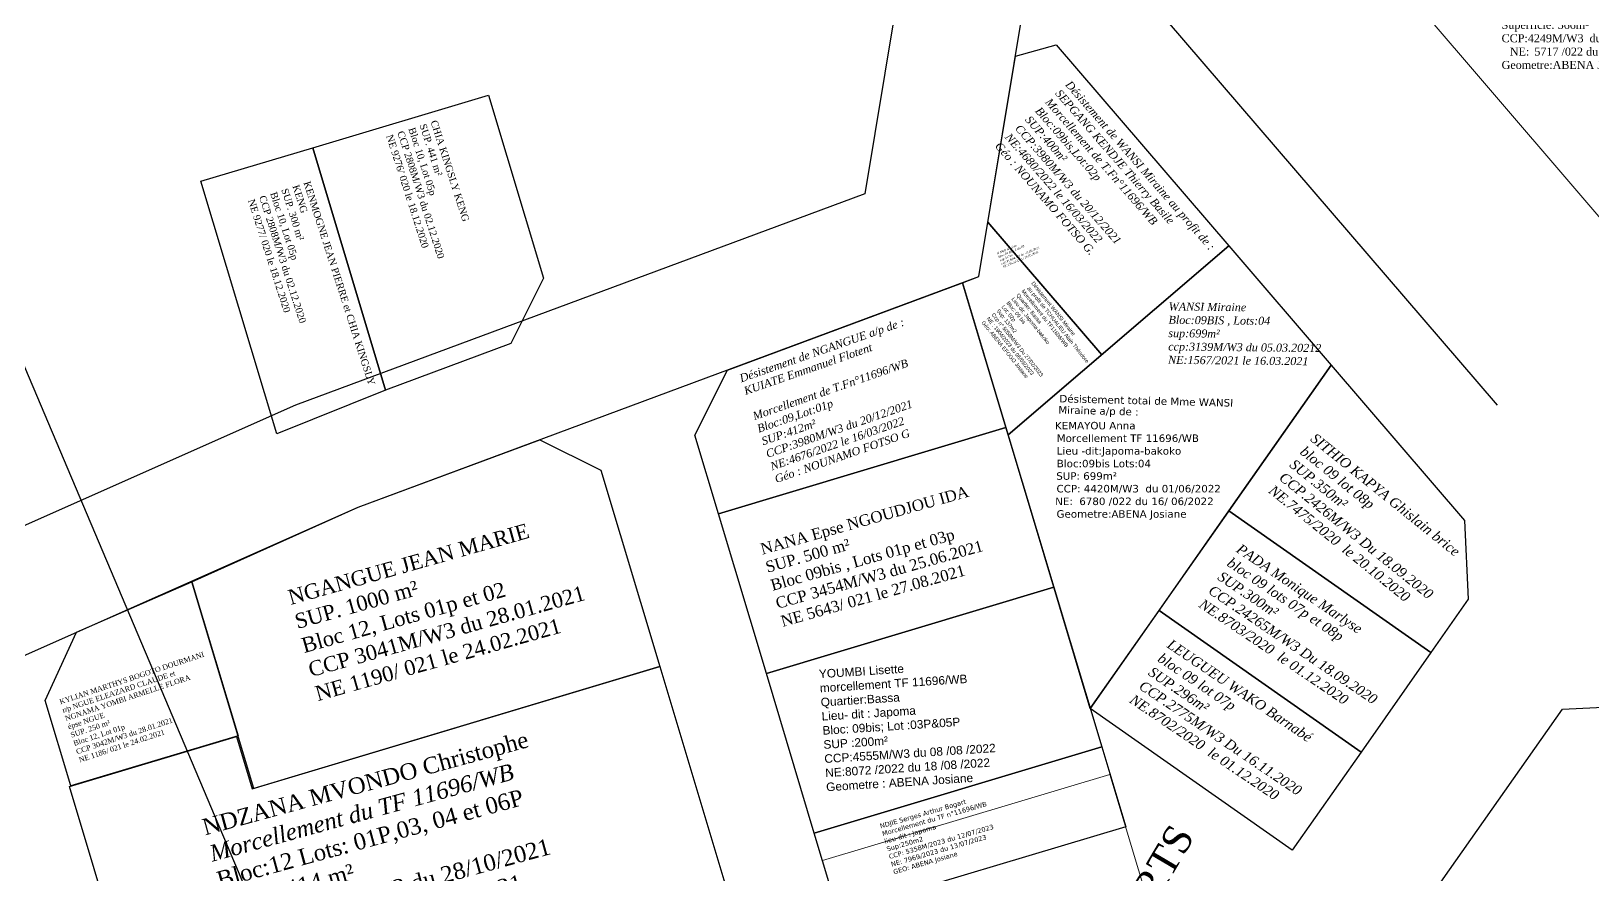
# Model space of a CAD drawing. Header units: millimetres. Extents: x 587399 to 927168, y 438565 to 1444955.
# Drawn here: x 591495.6 to 591651.7, y 444868.2 to 444952.6 of the extents above; entities that cross this region are included whole.
import ezdxf

# ---------------------------------------------------------------- set-up
doc = ezdxf.new("R2010")
doc.units = ezdxf.units.MM
doc.header["$LTSCALE"] = 2
for name, color, linetype in [('chef027001120', 7, 'Continuous'), ('end maj 26 02 2021', 7, 'Continuous'), ('MAJ AOUT 2021', 7, 'Continuous'), ('MAJ MARS 2022', 7, 'Continuous'), ('MAJ NOV 2021', 7, 'Continuous')]:
    doc.layers.add(name, color=color, linetype=linetype)
doc.layers.add('Dossiers rejetés', color=1, linetype='Continuous', lineweight=30)
doc.layers.add('MAJ APRES LE 13.01.2023', color=222, linetype='Continuous', lineweight=30)
doc.styles.get("Standard").update_dxf_attribs({"font": 'arial.ttf'})
doc.styles.add('STYLE3', font='tt0012m_.ttf', dxfattribs={"height": 13})
doc.styles.add('Times 1.0', font='times.ttf', dxfattribs={"width": 0.99, "height": 1})
doc.styles.add('Times 1.5', font='times.ttf', dxfattribs={"width": 0.99, "height": 0.75})
doc.styles.add('verdana', font='verdana.ttf')

msp = doc.modelspace()

# ---------------------------------------------------------------- linework, layer by layer
msp.add_line((591642.185, 444915.2), (591596.953, 444967.937))
at = {"color": 232, "lineweight": 30, "flags": 128}
msp.add_lwpolyline([(589619, 444839), (589665, 444789), (589701, 444534), (591315, 445141), (591436, 445058), (592078, 443543), (591745, 440674), (591661, 440379)], dxfattribs=at)
msp.add_lwpolyline([(589619, 444839), (589665, 444789), (589701, 444534), (591315, 445141), (591436, 445058), (592078, 443543), (591745, 440674), (591661, 440379)], dxfattribs=at)
msp.add_lwpolyline([(589619, 444839), (589665, 444789), (589701, 444534), (591315, 445141), (591436, 445058), (592078, 443543), (591745, 440674), (591661, 440379)], dxfattribs=at)
at = {"color": 5, "lineweight": 13, "flags": 128}
msp.add_lwpolyline([(591649.241, 444968.415), (591660.19, 444955.648), (591662.2, 444947.01), (591657.367, 444928.221), (591634.06, 444955.394)], close=True, dxfattribs=at)
msp.add_lwpolyline([(591649.241, 444968.415), (591660.19, 444955.648), (591662.2, 444947.01), (591657.367, 444928.221), (591634.06, 444955.394)], close=True, dxfattribs=at)
at = {"flags": 128}
for points in [[(591591.255, 444933.528), (591602.631, 444920.264), (591593.264, 444912.23), (591588.696, 444927.456), (591590.351, 444928.072)], [(591597.833, 444897), (591602.623, 444881.03), (591573.883, 444872.41), (591569.093, 444888.38)]]:
    msp.add_lwpolyline(points, close=True, dxfattribs=at)
at = {"color": 5, "flags": 128}
msp.add_lwpolyline([(591615.328, 444931.154), (591625.559, 444919.224), (591609.841, 444896.806), (591601.472, 444884.87), (591596.858, 444900.249), (591593.264, 444912.23), (591615.328, 444931.154)], dxfattribs=at)
at = {"layer": 'Dossiers rejetés', "lineweight": 30, "flags": 128}
msp.add_lwpolyline([(591265.136, 445455.647), (591292.014, 445408.277), (591304.987, 445380.749), (591335.978, 445347.262), (591370.521, 445264.526), (591591.499, 445304.44), (591608.749, 445116.241), (591578.944, 444936.369), (591522.003, 444915.223), (591436.947, 444877.41), (591441.096, 444822.125), (591469.757, 444754.412), (591425.908, 444675.656), (591370.164, 444592.699), (591273.017, 444517.158), (591262.763, 444510.846), (591206.464, 444602.089), (591101.464, 444952.089), (591061.464, 445040.089), (590953.466, 445042.089), (590953.074, 445075.007), (590860.574, 445152.399), (590846.464, 445261.089), (591098.464, 445350.089)], close=True, dxfattribs=at)
at = {"layer": 'end maj 26 02 2021', "color": 6, "linetype": 'ByBlock', "lineweight": -3, "ltscale": 0.0014, "flags": 128}
msp.add_lwpolyline([(591281.22, 444508), (591380.06, 444584.856), (591436.93, 444669.494), (591483.876, 444752.657), (591453.438, 444823.58), (591449.939, 444870.203), (591528.271, 444905.027), (591590.351, 444928.084), (591620.988, 445113.034)], dxfattribs=at)
msp.add_lwpolyline([(591281.22, 444508), (591380.06, 444584.856), (591436.93, 444669.494), (591483.876, 444752.657), (591453.438, 444823.58), (591449.939, 444870.203), (591528.271, 444905.027), (591590.351, 444928.084), (591620.988, 445113.034)], dxfattribs=at)
msp.add_lwpolyline([(591281.22, 444508), (591380.06, 444584.856), (591436.93, 444669.494), (591483.876, 444752.657), (591453.438, 444823.58), (591449.939, 444870.203), (591528.271, 444905.027), (591590.351, 444928.084), (591620.988, 445113.034)], dxfattribs=at)
msp.add_lwpolyline([(591281.22, 444508), (591380.06, 444584.856), (591436.93, 444669.494), (591483.876, 444752.657), (591453.438, 444823.58), (591449.939, 444870.203), (591528.271, 444905.027), (591590.351, 444928.084), (591620.988, 445113.034)], dxfattribs=at)
at = {"layer": 'end maj 26 02 2021', "color": 150, "linetype": 'ByBlock', "lineweight": -3, "ltscale": 0.0014, "flags": 128}
for points in [[(591598.077, 444951.267), (591615.328, 444931.154), (591593.264, 444912.23), (591588.696, 444927.457), (591590.351, 444928.072), (591594.005, 444950.129)], [(591598.077, 444951.267), (591615.328, 444931.154), (591593.264, 444912.23), (591588.696, 444927.457), (591590.351, 444928.072), (591594.005, 444950.129)], [(591598.077, 444951.267), (591615.328, 444931.154), (591593.264, 444912.23), (591588.696, 444927.457), (591590.351, 444928.072), (591594.005, 444950.129)], [(591598.077, 444951.267), (591615.328, 444931.154), (591593.264, 444912.23), (591588.696, 444927.457), (591590.351, 444928.072), (591594.005, 444950.129)], [(591541.305, 444946.234), (591546.805, 444927.901), (591543.555, 444921.371), (591543.555, 444921.371), (591531.016, 444916.714), (591523.741, 444940.965)], [(591541.305, 444946.234), (591546.805, 444927.901), (591543.555, 444921.371), (591543.555, 444921.371), (591531.016, 444916.714), (591523.741, 444940.965)], [(591541.305, 444946.234), (591546.805, 444927.901), (591543.555, 444921.371), (591543.555, 444921.371), (591531.016, 444916.714), (591523.741, 444940.965)], [(591541.305, 444946.234), (591546.805, 444927.901), (591543.555, 444921.371), (591543.555, 444921.371), (591531.016, 444916.714), (591523.741, 444940.965)], [(591523.741, 444940.965), (591531.016, 444916.714), (591520.147, 444912.358), (591512.57, 444937.614)], [(591523.741, 444940.965), (591531.016, 444916.714), (591520.147, 444912.358), (591512.57, 444937.614)], [(591523.741, 444940.965), (591531.016, 444916.714), (591520.147, 444912.358), (591512.57, 444937.614)], [(591523.741, 444940.965), (591531.016, 444916.714), (591520.147, 444912.358), (591512.57, 444937.614)], [(591615.328, 444931.154), (591625.559, 444919.225), (591609.841, 444896.806), (591601.472, 444884.871), (591596.858, 444900.25), (591593.264, 444912.23)], [(591615.328, 444931.154), (591625.559, 444919.225), (591609.841, 444896.806), (591601.472, 444884.871), (591596.858, 444900.25), (591593.264, 444912.23)], [(591615.328, 444931.154), (591625.559, 444919.225), (591609.841, 444896.806), (591601.472, 444884.871), (591596.858, 444900.25), (591593.264, 444912.23)], [(591615.328, 444931.154), (591625.559, 444919.225), (591609.841, 444896.806), (591601.472, 444884.871), (591596.858, 444900.25), (591593.264, 444912.23)], [(591588.696, 444927.457), (591593.043, 444912.965), (591564.308, 444904.345), (591561.952, 444912.201), (591565.202, 444918.731)], [(591588.696, 444927.457), (591593.043, 444912.965), (591564.308, 444904.345), (591561.952, 444912.201), (591565.202, 444918.731)], [(591588.696, 444927.457), (591593.043, 444912.965), (591564.308, 444904.345), (591561.952, 444912.201), (591565.202, 444918.731)], [(591588.696, 444927.457), (591593.043, 444912.965), (591564.308, 444904.345), (591561.952, 444912.201), (591565.202, 444918.731)], [(591546.434, 444911.76), (591552.558, 444908.712), (591558.453, 444889.062), (591529.719, 444880.44), (591517.85, 444876.879), (591511.653, 444897.536), (591528.271, 444905.015)], [(591546.434, 444911.76), (591552.558, 444908.712), (591558.453, 444889.062), (591529.719, 444880.44), (591517.85, 444876.879), (591511.653, 444897.536), (591528.271, 444905.015)], [(591546.434, 444911.76), (591552.558, 444908.712), (591558.453, 444889.062), (591529.719, 444880.44), (591517.85, 444876.879), (591511.653, 444897.536), (591528.271, 444905.015)], [(591546.434, 444911.76), (591552.558, 444908.712), (591558.453, 444889.062), (591529.719, 444880.44), (591517.85, 444876.879), (591511.653, 444897.536), (591528.271, 444905.015)], [(591615.33, 444904.635), (591635.539, 444890.465), (591628.56, 444880.513), (591608.352, 444894.682)], [(591615.33, 444904.635), (591635.539, 444890.465), (591628.56, 444880.513), (591608.352, 444894.682)], [(591615.33, 444904.635), (591635.539, 444890.465), (591628.56, 444880.513), (591608.352, 444894.682)], [(591615.33, 444904.635), (591635.539, 444890.465), (591628.56, 444880.513), (591608.352, 444894.682)], [(591511.653, 444897.536), (591516.272, 444882.139), (591499.57, 444877.128), (591497.003, 444885.686), (591500.135, 444892.507)], [(591511.653, 444897.536), (591516.272, 444882.139), (591499.57, 444877.128), (591497.003, 444885.686), (591500.135, 444892.507)], [(591511.653, 444897.536), (591516.272, 444882.139), (591499.57, 444877.128), (591497.003, 444885.686), (591500.135, 444892.507)], [(591511.653, 444897.536), (591516.272, 444882.139), (591499.57, 444877.128), (591497.003, 444885.686), (591500.135, 444892.507)], [(591608.352, 444894.682), (591628.56, 444880.513), (591621.68, 444870.7), (591601.472, 444884.87)], [(591608.352, 444894.682), (591628.56, 444880.513), (591621.68, 444870.7), (591601.472, 444884.87)], [(591608.352, 444894.682), (591628.56, 444880.513), (591621.68, 444870.7), (591601.472, 444884.87)], [(591608.352, 444894.682), (591628.56, 444880.513), (591621.68, 444870.7), (591601.472, 444884.87)], [(591654.81, 444885.12), (591669.57, 444867.911), (591682.591, 444852.7), (591697.921, 444834.826), (591675.165, 444815.308), (591652.394, 444795.776), (591637.048, 444813.668), (591624.027, 444828.849), (591619.256, 444834.412), (591618.871, 444842.301), (591633.778, 444863.561), (591648.685, 444884.821), (591654.81, 444885.12)], [(591654.81, 444885.12), (591669.57, 444867.911), (591682.591, 444852.7), (591697.921, 444834.826), (591675.165, 444815.308), (591652.394, 444795.776), (591637.048, 444813.668), (591624.027, 444828.849), (591619.256, 444834.412), (591618.871, 444842.301), (591633.778, 444863.561), (591648.685, 444884.821), (591654.81, 444885.12)], [(591654.81, 444885.12), (591669.57, 444867.911), (591682.591, 444852.7), (591697.921, 444834.826), (591675.165, 444815.308), (591652.394, 444795.776), (591637.048, 444813.668), (591624.027, 444828.849), (591619.256, 444834.412), (591618.871, 444842.301), (591633.778, 444863.561), (591648.685, 444884.821), (591654.81, 444885.12)], [(591654.81, 444885.12), (591669.57, 444867.911), (591682.591, 444852.7), (591697.921, 444834.826), (591675.165, 444815.308), (591652.394, 444795.776), (591637.048, 444813.668), (591624.027, 444828.849), (591619.256, 444834.412), (591618.871, 444842.301), (591633.778, 444863.561), (591648.685, 444884.821), (591654.81, 444885.12)]]:
    msp.add_lwpolyline(points, close=True, dxfattribs=at)
at = {"layer": 'end maj 26 02 2021', "color": 150, "lineweight": -3, "flags": 128}
msp.add_lwpolyline([(591625.559, 444919.224), (591638.889, 444903.683), (591639.274, 444895.794), (591635.539, 444890.466), (591615.33, 444904.635)], close=True, dxfattribs=at)
msp.add_lwpolyline([(591625.559, 444919.224), (591638.889, 444903.683), (591639.274, 444895.794), (591635.539, 444890.466), (591615.33, 444904.635)], close=True, dxfattribs=at)
msp.add_lwpolyline([(591625.559, 444919.224), (591638.889, 444903.683), (591639.274, 444895.794), (591635.539, 444890.466), (591615.33, 444904.635)], close=True, dxfattribs=at)
msp.add_lwpolyline([(591625.559, 444919.224), (591638.889, 444903.683), (591639.274, 444895.794), (591635.539, 444890.466), (591615.33, 444904.635)], close=True, dxfattribs=at)
at = {"layer": 'MAJ AOUT 2021', "color": 6, "lineweight": -3, "flags": 128}
msp.add_lwpolyline([(591593.043, 444912.965), (591597.833, 444897), (591569.098, 444888.379), (591564.308, 444904.345)], close=True, dxfattribs=at)
msp.add_lwpolyline([(591593.043, 444912.965), (591597.833, 444897), (591569.098, 444888.379), (591564.308, 444904.345)], close=True, dxfattribs=at)
at = {"layer": 'MAJ APRES LE 13.01.2023', "ltscale": 0.0014, "flags": 128}
msp.add_lwpolyline([(591591.255, 444933.528), (591602.631, 444920.264), (591593.264, 444912.23), (591588.696, 444927.456), (591590.351, 444928.072)], close=True, dxfattribs=at)
at = {"layer": 'MAJ APRES LE 13.01.2023', "flags": 128}
msp.add_lwpolyline([(591602.623, 444881.03), (591605.019, 444873.046), (591576.281, 444864.425), (591573.883, 444872.41)], close=True, dxfattribs=at)
at = {"layer": 'MAJ APRES LE 13.01.2023', "lineweight": 13, "flags": 128}
msp.add_lwpolyline([(591574.716, 444869.654), (591603.451, 444878.275), (591610.504, 444854.763), (591598.907, 444838.223), (591590.153, 444835.597), (591583.927, 444838.949)], close=True, dxfattribs=at)
at = {"layer": 'MAJ MARS 2022', "flags": 128}
msp.add_lwpolyline([(591598.077, 444951.267), (591615.328, 444931.154), (591602.632, 444920.264), (591591.255, 444933.528), (591594.005, 444950.129)], close=True, dxfattribs=at)
msp.add_lwpolyline([(591598.077, 444951.267), (591615.328, 444931.154), (591602.632, 444920.264), (591591.255, 444933.528), (591594.005, 444950.129)], close=True, dxfattribs=at)
msp.add_lwpolyline([(591598.077, 444951.267), (591615.328, 444931.154), (591602.632, 444920.264), (591591.255, 444933.528), (591594.005, 444950.129)], close=True, dxfattribs=at)
msp.add_lwpolyline([(591598.077, 444951.267), (591615.328, 444931.154), (591602.632, 444920.264), (591591.255, 444933.528), (591594.005, 444950.129)], close=True, dxfattribs=at)
msp.add_lwpolyline([(591598.077, 444951.267), (591615.328, 444931.154), (591602.632, 444920.264), (591591.255, 444933.528), (591594.005, 444950.129)], close=True, dxfattribs=at)
msp.add_lwpolyline([(591598.077, 444951.267), (591615.328, 444931.154), (591602.632, 444920.264), (591591.255, 444933.528), (591594.005, 444950.129)], close=True, dxfattribs=at)
at = {"layer": 'MAJ MARS 2022', "color": 150, "flags": 128}
for points in [[(591598.077, 444951.267), (591615.328, 444931.154), (591602.632, 444920.264), (591591.255, 444933.528), (591594.005, 444950.129)], [(591598.077, 444951.267), (591615.328, 444931.154), (591602.632, 444920.264), (591591.255, 444933.528), (591594.005, 444950.129)], [(591588.696, 444927.457), (591593.043, 444912.965), (591564.308, 444904.345), (591561.952, 444912.201), (591565.202, 444918.731)], [(591588.696, 444927.457), (591593.043, 444912.965), (591564.308, 444904.345), (591561.952, 444912.201), (591565.202, 444918.731)], [(591588.696, 444927.457), (591593.043, 444912.965), (591564.308, 444904.345), (591561.952, 444912.201), (591565.202, 444918.731)], [(591588.696, 444927.457), (591593.043, 444912.965), (591564.308, 444904.345), (591561.952, 444912.201), (591565.202, 444918.731)], [(591588.696, 444927.457), (591593.043, 444912.965), (591564.308, 444904.345), (591561.952, 444912.201), (591565.202, 444918.731)], [(591588.696, 444927.457), (591593.043, 444912.965), (591564.308, 444904.345), (591561.952, 444912.201), (591565.202, 444918.731)], [(591588.696, 444927.457), (591593.043, 444912.965), (591564.308, 444904.345), (591561.952, 444912.201), (591565.202, 444918.731)], [(591588.696, 444927.457), (591593.043, 444912.965), (591564.308, 444904.345), (591561.952, 444912.201), (591565.202, 444918.731)]]:
    msp.add_lwpolyline(points, close=True, dxfattribs=at)
at = {"layer": 'MAJ NOV 2021', "flags": 128}
msp.add_lwpolyline([(591558.453, 444889.061), (591565.247, 444866.405), (591536.515, 444857.786), (591535.557, 444860.978), (591506.825, 444852.359), (591499.416, 444877.059), (591516.118, 444882.071), (591517.69, 444876.831)], close=True, dxfattribs=at)
msp.add_lwpolyline([(591558.453, 444889.061), (591565.247, 444866.405), (591536.515, 444857.786), (591535.557, 444860.978), (591506.825, 444852.359), (591499.416, 444877.059), (591516.118, 444882.071), (591517.69, 444876.831)], close=True, dxfattribs=at)

# ---------------------------------------------------------------- texts
at = {"color": 1, "ltscale": 0.8, "style": 'verdana'}
for s, p in [('Désistement total de Mme WANSI ', (591598.383, 444915.502)), ('Miraine a/p de :', (591598.278, 444914.375))]:
    msp.add_text(s, height=0.74806, rotation=358.55797, dxfattribs=at).set_placement(p)
at = {"style": 'verdana'}
for s, height, p in [('       KEMAYOU Anna', 0.74806, (591595.674, 444912.797)), ('Bloc:09bis Lots:04', 0.74806, (591598.13, 444909)), ('SUP: 699m²', 0.7481, (591598.079, 444907.754)), ('CCP: 4420M/W3  du 01/06/2022', 0.74806, (591598.108, 444906.488)), ('NE:  6780 /022 du 16/ 06/2022', 0.74806, (591597.97, 444905.222)), ('Geometre:ABENA Josiane', 0.74806, (591598.11, 444903.957))]:
    msp.add_text(s, height=height, dxfattribs=at).set_placement(p)
at = {"color": 1, "style": 'verdana'}
for s, p in [('Lieu -dit:Japoma-bakoko', (591598.126, 444910.266)), ('Morcellement TF 11696/WB', (591598.13, 444911.532))]:
    msp.add_text(s, height=0.74806, dxfattribs=at).set_placement(p)
at = {"insert": (591642.606, 444959.15), "char_height": 0.8, "attachment_point": 1}
msp.add_mtext_dynamic_manual_height_columns('{\\fTimes New Roman|b0|i0|c0|p18;\\H1.125x;KONG Roland Aime \\H0.88889x;\\P\\C1;Morcellement TF 11696/WB\\P\\C256;Lieu-dit:Japoma-bakoko\\PBloc:09 Lots:04p&06\\PSuperficie: 566m²\\PCCP:4249M/W3  du 25/03/2022\\P{\\W2.70898; }NE:{\\W1.68358; }5717 /022 du 05 /04 /2022\\PGeometre:ABENA Josiane}', width=25.02909, gutter_width=12.5, heights=[0], dxfattribs=at)
msp.add_mtext_dynamic_manual_height_columns('{\\fTimes New Roman|b0|i0|c0|p18;\\H1.125x;KONG Roland Aime \\H0.88889x;\\P\\C1;Morcellement TF 11696/WB\\P\\C256;Lieu-dit:Japoma-bakoko\\PBloc:09 Lots:04p&06\\PSuperficie: 566m²\\PCCP:4249M/W3  du 25/03/2022\\P{\\W2.70898; }NE:{\\W1.68358; }5717 /022 du 05 /04 /2022\\PGeometre:ABENA Josiane}', width=25.02909, gutter_width=12.5, heights=[0], dxfattribs=at)
at = {"insert": (591574.323, 444888.749), "char_height": 0.85, "attachment_point": 1, "rotation": 3.65727}
msp.add_mtext_dynamic_manual_height_columns('\\A1;YOUMBI Lisette\\P{\\C1;morcellement TF 11696/WB\\P\\C0;Quartier:Bassa\\PLieu- dit : Japoma\\PBloc: 09bis; Lot :03P&05P\\PSUP :200m²\\PCCP:4555M/W3 du 08 /08 /2022\\PNE:8072 /2022 du 18 /08 /2022\\PGeometre : ABENA Josiane}', width=23.5716, gutter_width=12.5, heights=[0], dxfattribs=at)
at = {"layer": 'chef027001120', "linetype": 'ByBlock', "attachment_point": 1}
for s, insert, char_height, width, rotation in [('{\\fTimes New Roman|b0|i1|c0|p18;WANSI Miraine\\PBloc:09 Bis , Lots:02\\Psup:537m²\\Pccp:3138M/W3 du  05.03.2021\\PNE:1562/2021 le 16.03.2021}', (591592.104, 444930.457), 0.21781, 4.62403, 23.46234), ('{\\fTimes New Roman|b0|i1|c0|p18;WANSI Miraine\\PBloc:09BIS , Lots:04\\Psup:699m²\\Pccp:3139M/W3 du 05.03.20212\\PNE:1567/2021 le 16.03.2021}', (591609.321, 444925.486), 0.8, 21.23, 359.40987)]:
    msp.add_mtext(s, dxfattribs=dict(at, insert=insert, char_height=char_height, width=width, rotation=rotation))
at = {"layer": 'end maj 26 02 2021', "color": 150, "linetype": 'ByBlock', "lineweight": -3, "ltscale": 0.0014, "attachment_point": 1}
for s, insert, char_height, width, rotation, style in [('{\\C256;CHIA KINGSLY KENG\\P\\fTimes New Roman|b0|i0|c186|p18;SUP. \\fTimes New Roman|b0|i0|c0|p18;441\\fTimes New Roman|b0|i0|c186|p18; m²\\PBloc 10, Lot 05p\\PCCP 2808M/W3 du 02.12.2020\\PNE 927\\fTimes New Roman|b0|i0|c0|p18;6\\fTimes New Roman|b0|i0|c186|p18;/ 020 le 18.12.2020}', (591536.186, 444943.791), 0.7, 40.20924, 287.80443, 'Times 1.0'), ('{\\C256;CHIA KINGSLY KENG\\P\\fTimes New Roman|b0|i0|c186|p18;SUP. \\fTimes New Roman|b0|i0|c0|p18;441\\fTimes New Roman|b0|i0|c186|p18; m²\\PBloc 10, Lot 05p\\PCCP 2808M/W3 du 02.12.2020\\PNE 927\\fTimes New Roman|b0|i0|c0|p18;6\\fTimes New Roman|b0|i0|c186|p18;/ 020 le 18.12.2020}', (591536.186, 444943.791), 0.7, 40.20924, 287.80443, 'Times 1.0'), ('{\\C256;CHIA KINGSLY KENG\\P\\fTimes New Roman|b0|i0|c186|p18;SUP. \\fTimes New Roman|b0|i0|c0|p18;441\\fTimes New Roman|b0|i0|c186|p18; m²\\PBloc 10, Lot 05p\\PCCP 2808M/W3 du 02.12.2020\\PNE 927\\fTimes New Roman|b0|i0|c0|p18;6\\fTimes New Roman|b0|i0|c186|p18;/ 020 le 18.12.2020}', (591536.186, 444943.791), 0.7, 40.20924, 287.80443, 'Times 1.0'), ('{\\C256;CHIA KINGSLY KENG\\P\\fTimes New Roman|b0|i0|c186|p18;SUP. \\fTimes New Roman|b0|i0|c0|p18;441\\fTimes New Roman|b0|i0|c186|p18; m²\\PBloc 10, Lot 05p\\PCCP 2808M/W3 du 02.12.2020\\PNE 927\\fTimes New Roman|b0|i0|c0|p18;6\\fTimes New Roman|b0|i0|c186|p18;/ 020 le 18.12.2020}', (591536.186, 444943.791), 0.7, 40.20924, 287.80443, 'Times 1.0'), ('{\\fTimes New Roman|b0|i0|c186|p18;\\C256;KENMOGNE JEAN PIERRE et CHIA KINGSLY \\PKENG\\PSUP. 300 m²\\PBloc 10, Lot 05p\\PCCP 2808M/W3 du 02.12.2020\\PNE 9277/ 020 le 18.12.2020}', (591523.477, 444937.692), 0.7, 40.20924, 287.80443, 'Times 1.0'), ('{\\fTimes New Roman|b0|i0|c186|p18;\\C256;KENMOGNE JEAN PIERRE et CHIA KINGSLY \\PKENG\\PSUP. 300 m²\\PBloc 10, Lot 05p\\PCCP 2808M/W3 du 02.12.2020\\PNE 9277/ 020 le 18.12.2020}', (591523.477, 444937.692), 0.7, 40.20924, 287.80443, 'Times 1.0'), ('{\\fTimes New Roman|b0|i0|c186|p18;\\C256;KENMOGNE JEAN PIERRE et CHIA KINGSLY \\PKENG\\PSUP. 300 m²\\PBloc 10, Lot 05p\\PCCP 2808M/W3 du 02.12.2020\\PNE 9277/ 020 le 18.12.2020}', (591523.477, 444937.692), 0.7, 40.20924, 287.80443, 'Times 1.0'), ('{\\fTimes New Roman|b0|i0|c186|p18;\\C256;KENMOGNE JEAN PIERRE et CHIA KINGSLY \\PKENG\\PSUP. 300 m²\\PBloc 10, Lot 05p\\PCCP 2808M/W3 du 02.12.2020\\PNE 9277/ 020 le 18.12.2020}', (591523.477, 444937.692), 0.7, 40.20924, 287.80443, 'Times 1.0'), ('{\\fTimes New Roman|b0|i1|c0|p18;\\C7;SITHIO KAPYA Ghislain brice\\Pbloc 09 lot 08p\\PSUP.350m²\\PCCP.2426M/W3 Du 18.09.2020\\PNE.7475/2020  le 20.10.2020 }', (591624.041, 444912.488), 1, 59.07831, 321.14541, 'Times 1.0'), ('{\\fTimes New Roman|b0|i1|c0|p18;\\C7;SITHIO KAPYA Ghislain brice\\Pbloc 09 lot 08p\\PSUP.350m²\\PCCP.2426M/W3 Du 18.09.2020\\PNE.7475/2020  le 20.10.2020 }', (591624.041, 444912.488), 1, 59.07831, 321.14541, 'Times 1.0'), ('{\\fTimes New Roman|b0|i1|c0|p18;\\C7;SITHIO KAPYA Ghislain brice\\Pbloc 09 lot 08p\\PSUP.350m²\\PCCP.2426M/W3 Du 18.09.2020\\PNE.7475/2020  le 20.10.2020 }', (591624.041, 444912.488), 1, 59.07831, 321.14541, 'Times 1.0'), ('{\\fTimes New Roman|b0|i1|c0|p18;\\C7;SITHIO KAPYA Ghislain brice\\Pbloc 09 lot 08p\\PSUP.350m²\\PCCP.2426M/W3 Du 18.09.2020\\PNE.7475/2020  le 20.10.2020 }', (591624.041, 444912.488), 1, 59.07831, 321.14541, 'Times 1.0'), ('{\\C256;NANA Epse NGOUDJOU IDA \\PSUP. 500 m²\\PBloc 09bis , Lots 01p et 03p\\PCCP 3454M/W3 du 25.06.2021^JNE 5643/ 021 le 27.08.2021}', (591568.389, 444901.333), 1.125, 136.67939, 15.72163, 'Times 1.5'), ('{\\C256;NANA Epse NGOUDJOU IDA \\PSUP. 500 m²\\PBloc 09bis , Lots 01p et 03p\\PCCP 3454M/W3 du 25.06.2021^JNE 5643/ 021 le 27.08.2021}', (591568.389, 444901.333), 1.125, 136.67939, 15.72163, 'Times 1.5'), ('{\\C256;NANA Epse NGOUDJOU IDA \\PSUP. 500 m²\\PBloc 09bis , Lots 01p et 03p\\PCCP 3454M/W3 du 25.06.2021^JNE 5643/ 021 le 27.08.2021}', (591568.389, 444901.333), 1.125, 136.67939, 15.72163, 'Times 1.5'), ('{\\C256;NANA Epse NGOUDJOU IDA \\PSUP. 500 m²\\PBloc 09bis , Lots 01p et 03p\\PCCP 3454M/W3 du 25.06.2021^JNE 5643/ 021 le 27.08.2021}', (591568.389, 444901.333), 1.125, 136.67939, 15.72163, 'Times 1.5'), ('{\\C256;NGANGUE JEAN MARIE\\PSUP. 1000 m²\\PBloc 12, Lots 01p et 02\\PCCP 3041M/W3 du 28.01.2021^JNE 1190/ 021 le 24.02.2021}', (591521.125, 444896.669), 1.5, 182.23918, 15.72163, 'Times 1.5'), ('{\\C256;NGANGUE JEAN MARIE\\PSUP. 1000 m²\\PBloc 12, Lots 01p et 02\\PCCP 3041M/W3 du 28.01.2021^JNE 1190/ 021 le 24.02.2021}', (591521.125, 444896.669), 1.5, 182.23918, 15.72163, 'Times 1.5'), ('{\\C256;NGANGUE JEAN MARIE\\PSUP. 1000 m²\\PBloc 12, Lots 01p et 02\\PCCP 3041M/W3 du 28.01.2021^JNE 1190/ 021 le 24.02.2021}', (591521.125, 444896.669), 1.5, 182.23918, 15.72163, 'Times 1.5'), ('{\\C256;NGANGUE JEAN MARIE\\PSUP. 1000 m²\\PBloc 12, Lots 01p et 02\\PCCP 3041M/W3 du 28.01.2021^JNE 1190/ 021 le 24.02.2021}', (591521.125, 444896.669), 1.5, 182.23918, 15.72163, 'Times 1.5'), ('{\\fTimes New Roman|b0|i1|c0|p18;\\C7;PADA Monique Marlyse\\Pbloc 09 lots 07p et 08p\\PSUP.300m²\\PCCP.24265M/W3 Du 18.09.2020\\PNE.8703/2020  le 01.12.2020 }', (591616.56, 444901.416), 1, 59.07831, 325.90338, 'Times 1.0'), ('{\\fTimes New Roman|b0|i1|c0|p18;\\C7;PADA Monique Marlyse\\Pbloc 09 lots 07p et 08p\\PSUP.300m²\\PCCP.24265M/W3 Du 18.09.2020\\PNE.8703/2020  le 01.12.2020 }', (591616.56, 444901.416), 1, 59.07831, 325.90338, 'Times 1.0'), ('{\\fTimes New Roman|b0|i1|c0|p18;\\C7;PADA Monique Marlyse\\Pbloc 09 lots 07p et 08p\\PSUP.300m²\\PCCP.24265M/W3 Du 18.09.2020\\PNE.8703/2020  le 01.12.2020 }', (591616.56, 444901.416), 1, 59.07831, 325.90338, 'Times 1.0'), ('{\\fTimes New Roman|b0|i1|c0|p18;\\C7;PADA Monique Marlyse\\Pbloc 09 lots 07p et 08p\\PSUP.300m²\\PCCP.24265M/W3 Du 18.09.2020\\PNE.8703/2020  le 01.12.2020 }', (591616.56, 444901.416), 1, 59.07831, 325.90338, 'Times 1.0'), ('{\\fTimes New Roman|b0|i1|c0|p18;\\C7;LEUGUEU WAKO Barnabé\\Pbloc 09 lot 07p \\PSUP.296m²\\PCCP.2775M/W3 Du 16.11.2020\\PNE.8702/2020  le 01.12.2020 }', (591609.624, 444891.868), 1, 59.07831, 325.90338, 'Times 1.0'), ('{\\fTimes New Roman|b0|i1|c0|p18;\\C7;LEUGUEU WAKO Barnabé\\Pbloc 09 lot 07p \\PSUP.296m²\\PCCP.2775M/W3 Du 16.11.2020\\PNE.8702/2020  le 01.12.2020 }', (591609.624, 444891.868), 1, 59.07831, 325.90338, 'Times 1.0'), ('{\\fTimes New Roman|b0|i1|c0|p18;\\C7;LEUGUEU WAKO Barnabé\\Pbloc 09 lot 07p \\PSUP.296m²\\PCCP.2775M/W3 Du 16.11.2020\\PNE.8702/2020  le 01.12.2020 }', (591609.624, 444891.868), 1, 59.07831, 325.90338, 'Times 1.0'), ('{\\fTimes New Roman|b0|i1|c0|p18;\\C7;LEUGUEU WAKO Barnabé\\Pbloc 09 lot 07p \\PSUP.296m²\\PCCP.2775M/W3 Du 16.11.2020\\PNE.8702/2020  le 01.12.2020 }', (591609.624, 444891.868), 1, 59.07831, 325.90338, 'Times 1.0'), ('{\\fTimes New Roman|b0|i0|c186|p18;\\C256;KYLIAN MARTHYS BOGOTO DOURMANI \\Pr/p NGUE ELEAZARD CLAUDE et \\PNGNAMA YOMBI ARMELLE FLORA\\Pépse NGUE\\PSUP. 250 m²\\PBloc 12, Lot 01p\\PCCP 3042M/W3 du 28.01.2021\\PNE 1186/ 021 le 24.02.2021}', (591498.359, 444885.771), 0.525, 24.40531, 18.41991, 'Times 1.5'), ('{\\fTimes New Roman|b0|i0|c186|p18;\\C256;KYLIAN MARTHYS BOGOTO DOURMANI \\Pr/p NGUE ELEAZARD CLAUDE et \\PNGNAMA YOMBI ARMELLE FLORA\\Pépse NGUE\\PSUP. 250 m²\\PBloc 12, Lot 01p\\PCCP 3042M/W3 du 28.01.2021\\PNE 1186/ 021 le 24.02.2021}', (591498.359, 444885.771), 0.525, 24.40531, 18.41991, 'Times 1.5'), ('{\\fTimes New Roman|b0|i0|c186|p18;\\C256;KYLIAN MARTHYS BOGOTO DOURMANI \\Pr/p NGUE ELEAZARD CLAUDE et \\PNGNAMA YOMBI ARMELLE FLORA\\Pépse NGUE\\PSUP. 250 m²\\PBloc 12, Lot 01p\\PCCP 3042M/W3 du 28.01.2021\\PNE 1186/ 021 le 24.02.2021}', (591498.359, 444885.771), 0.525, 24.40531, 18.41991, 'Times 1.5'), ('{\\fTimes New Roman|b0|i0|c186|p18;\\C256;KYLIAN MARTHYS BOGOTO DOURMANI \\Pr/p NGUE ELEAZARD CLAUDE et \\PNGNAMA YOMBI ARMELLE FLORA\\Pépse NGUE\\PSUP. 250 m²\\PBloc 12, Lot 01p\\PCCP 3042M/W3 du 28.01.2021\\PNE 1186/ 021 le 24.02.2021}', (591498.359, 444885.771), 0.525, 24.40531, 18.41991, 'Times 1.5'), ('{\\C256;WANGUE CHARLES et CONSORTS\\PParcelle\\PSUP. 152486 m²\\PCCP 096IM/W3 du 12.12.2017\\PNE 0581/ 018 le 10.01.2020}', (591575.389, 444815.728), 2.86105, 190.56788, 59.44237, 'Times 1.0'), ('{\\C256;WANGUE CHARLES et CONSORTS\\PParcelle\\PSUP. 152486 m²\\PCCP 096IM/W3 du 12.12.2017\\PNE 0581/ 018 le 10.01.2020}', (591575.389, 444815.728), 2.86105, 190.56788, 59.44237, 'Times 1.0'), ('{\\C256;WANGUE CHARLES et CONSORTS\\PParcelle\\PSUP. 152486 m²\\PCCP 096IM/W3 du 12.12.2017\\PNE 0581/ 018 le 10.01.2020}', (591575.389, 444815.728), 2.86105, 190.56788, 59.44237, 'Times 1.0'), ('{\\C256;WANGUE CHARLES et CONSORTS\\PParcelle\\PSUP. 152486 m²\\PCCP 096IM/W3 du 12.12.2017\\PNE 0581/ 018 le 10.01.2020}', (591575.389, 444815.728), 2.86105, 190.56788, 59.44237, 'Times 1.0')]:
    msp.add_mtext(s, dxfattribs=dict(at, insert=insert, char_height=char_height, width=width, rotation=rotation, style=style))
at = {"layer": 'MAJ APRES LE 13.01.2023', "ltscale": 0.0014, "insert": (591595.856, 444927.628), "char_height": 0.38, "width": 38.48722, "attachment_point": 1, "rotation": 308.40349}
msp.add_mtext('Désistement WANSI Miraine\\P au profit de TCHUALIEU Alain Théodore\\P{\\C1;Morcellement du TF11696/WB\\P}Quartier: Bassa\\PLieu-dit: Japoma-bakoko\\PBloc: 09 bis\\PLot: 02p\\PSup: 137m2\\PCcp n° 5058M/W3 Du 27/02/2023\\PNE : 1904/2023 du 06/03/2023\\PGéo: ABENA EFOGO Josiane', dxfattribs=at)
at = {"layer": 'MAJ APRES LE 13.01.2023', "color": 7, "insert": (591580.395, 444873.328), "char_height": 0.47755, "width": 14.84803, "attachment_point": 1, "rotation": 16.17487}
msp.add_mtext('\\A1;{\\fVerdana|b0|i0|c0|p34;\\C256;NDJIE Serges Arthur Bogart\\P\\C1;Morcellement du TF n°11696/WB\\C3;\\P\\C256;lieu-dit : Japoma\\PSup:250m2\\PCCP: 5358M/2023 du 12/07/2023\\PNE: 7969/2023 du 13/07/2023\\PGEO: ABENA Josiane\\C3;\\P }', dxfattribs=at)
at = {"layer": 'MAJ MARS 2022', "color": 7, "char_height": 0.8, "attachment_point": 1}
for s, insert, rotation in [('{\\fTimes New Roman|b0|i1|c0|p18;\\C1;Désistement de WANSI Miraine au profit de :\\C7;\\PSEPGANG KENDJE Thierry Basile\\P\\C1;Morcellement de T.Fn°11696/WB\\P\\pt13.41;\\C256;Bloc:09bis,Lot:02p\\C0;\\P\\C7;SUP:400m²\\P\\ptz;CCP:3980M/W3 du 20/12/2021\\PNE:4680/2022 le 16/03/2022\\P\\C1;Géo : NOUNAMO FOTSO G.}', (591599.537, 444947.764), 311.0777), ('{\\fTimes New Roman|b0|i1|c0|p18;\\C1;Désistement de WANSI Miraine au profit de :\\C7;\\PSEPGANG KENDJE Thierry Basile\\P\\C1;Morcellement de T.Fn°11696/WB\\P\\pt13.41;\\C256;Bloc:09bis,Lot:02p\\C0;\\P\\C7;SUP:400m²\\P\\ptz;CCP:3980M/W3 du 20/12/2021\\PNE:4680/2022 le 16/03/2022\\P\\C1;Géo : NOUNAMO FOTSO G.}', (591599.537, 444947.764), 311.0777), ('{\\fTimes New Roman|b0|i1|c0|p18;\\C1;Désistement de NGANGUE a/p de \\C7;:\\PKUIATE Emmanuel Flotent \\P\\P\\C1;Morcellement de T.Fn°11696/WB\\P\\C256;Bloc:09,Lot:01p\\C1;\\P\\pt13.42;\\C7;SUP:412m²\\P\\ptz;CCP:3980M/W3 du 20/12/2021\\PNE:4676/2022 le 16/03/2022\\P\\C1;Géo : NOUNAMO FOTSO G}', (591566.321, 444918.246), 19.20695)]:
    msp.add_mtext_dynamic_manual_height_columns(s, width=53.67592, gutter_width=12.5, heights=[27.436], dxfattribs=dict(at, insert=insert, rotation=rotation))
at = {"layer": 'MAJ NOV 2021', "insert": (591512.55, 444873.753), "char_height": 1.63719, "width": 34.47955, "attachment_point": 1, "rotation": 15.28159, "style": 'STYLE3'}
msp.add_mtext('\\A1;{\\fTimes New Roman|b0|i0|c0|p18;NDZANA MVONDO Christophe\\fTimes New Roman|b0|i1|c0|p18;\\P\\C1;Morcellement du TF 11696/WB\\C256;\\P\\fTimes New Roman|b0|i0|c0|p18;Bloc:12 Lots: 01P,03, 04 et 06P\\PSup: 1414 m²\\PCCP: 3768 M/W3 du 28/10/2021\\PNE: 9224/2021 le 24.11.2021 }', dxfattribs=at)
msp.add_mtext('\\A1;{\\fTimes New Roman|b0|i0|c0|p18;NDZANA MVONDO Christophe\\fTimes New Roman|b0|i1|c0|p18;\\P\\C1;Morcellement du TF 11696/WB\\C256;\\P\\fTimes New Roman|b0|i0|c0|p18;Bloc:12 Lots: 01P,03, 04 et 06P\\PSup: 1414 m²\\PCCP: 3768 M/W3 du 28/10/2021\\PNE: 9224/2021 le 24.11.2021 }', dxfattribs=at)

doc.saveas('drawing.dxf')
